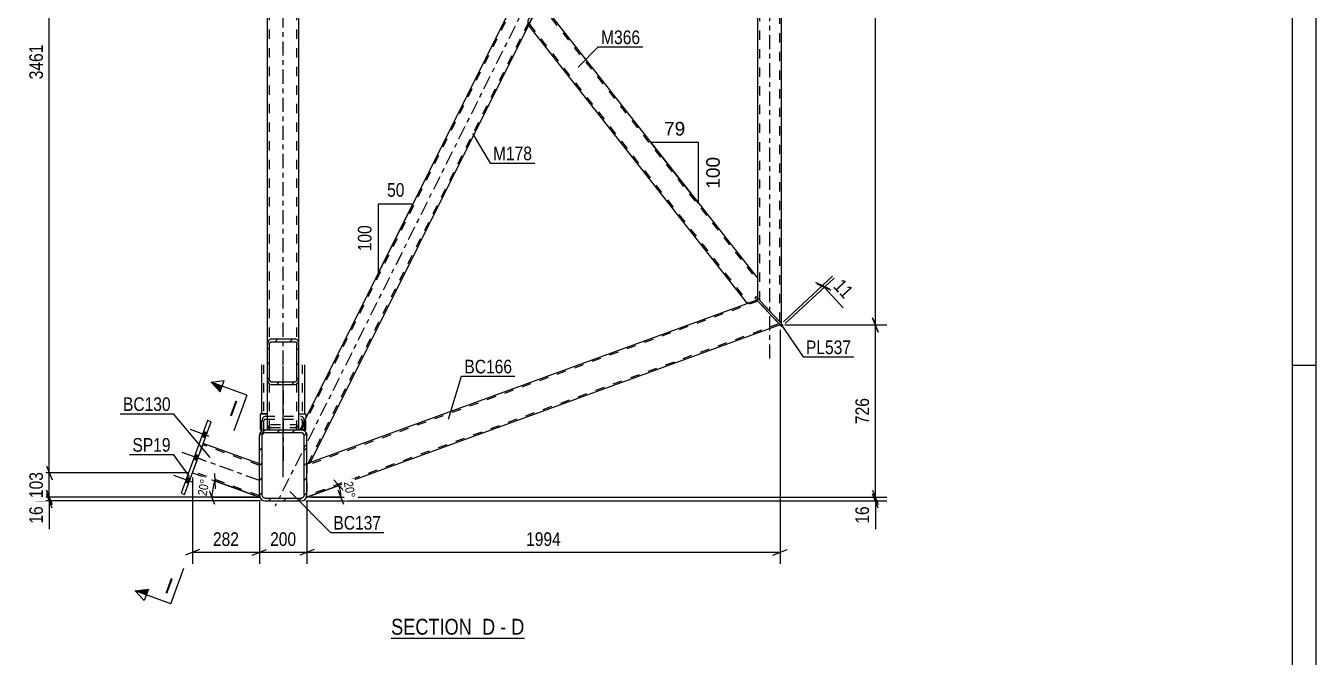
# Model space of a CAD drawing. Header units: millimetres. Extents: x -136 to 1053, y -541 to 300.
# Drawn here: x 780.7 to 1052.6, y -6.5 to 126.4 of the extents above; entities that cross this region are included whole.
import ezdxf

# ---------------------------------------------------------------- set-up
doc = ezdxf.new("R2010")
doc.units = ezdxf.units.MM
doc.linetypes.add('DXK_LINE_DOT2', pattern=[3.9198, 1.9599, -1.9599])
doc.linetypes.add('DXK_LINE_DOT3', pattern=[5.9187, 2.979, -0.9799, 0.9799, -0.9799])
doc.styles.add('Arial', font='arial.ttf', dxfattribs={"height": 0.2})
doc.styles.add('Arial Narrow', font='ARIALN.TTF', dxfattribs={"height": 0.2})

# ---------------------------------------------------------------- blocks, each defined once
blk = doc.blocks.new('Unknown-335479020-1133')
at = {"color": 5, "linetype": 'Continuous'}
for p, q in [((1052.57, -541.1), (1052.57, 299.9)), ((1047.57, -536.1), (1047.57, 294.9)), ((1052.57, 54.9), (1047.57, 54.9))]:
    blk.add_line(p, q, dxfattribs=at)
blk = doc.blocks.new('Unknown-335479020-15 - 1900')
at = {"color": 6, "linetype": 'Continuous'}
blk.add_line((857.68, -2.51), (885.75, -2.51), dxfattribs=at)
at = {"color": 0, "linetype": 'Continuous'}
blk.add_wipeout([(875.79, -1.76), (875.79, 1.74), (857.68, 1.74), (857.68, -1.76)], dxfattribs=at)
at = {"color": 7, "linetype": 'Continuous', "style": 'Arial Narrow'}
blk.add_text('SECTION ', height=3.34, dxfattribs=at).set_placement((857.68, -1.76))
at = {"color": 0, "linetype": 'Continuous'}
blk.add_wipeout([(879.61, -1.76), (879.61, 1.74), (876.84, 1.74), (876.84, -1.76)], dxfattribs=at)
blk.add_wipeout([(881.94, -1.76), (881.94, 1.74), (880.66, 1.74), (880.66, -1.76)], dxfattribs=at)
at = {"color": 7, "linetype": 'Continuous', "style": 'Arial Narrow'}
blk.add_text('D', height=3.34, dxfattribs=at).set_placement((876.84, -1.76))
at = {"color": 0, "linetype": 'Continuous'}
blk.add_wipeout([(885.75, -1.76), (885.75, 1.74), (882.99, 1.74), (882.99, -1.76)], dxfattribs=at)
at = {"color": 7, "linetype": 'Continuous', "style": 'Arial Narrow'}
for s, p in [('D', (882.99, -1.76)), ('-', (880.66, -1.76))]:
    blk.add_text(s, height=3.34, dxfattribs=at).set_placement(p)
blk = doc.blocks.new('Part-335479020-1922 - 1900')
at = {"linetype": 'Continuous'}
h = blk.add_hatch(dxfattribs=at)
h.set_pattern_fill('', scale=0.7, style=0, pattern_type=0)
h.set_pattern_definition([(45, (831.6393, 52.0528), (-1.57154, 1.57154), [])])
h.paths.add_polyline_path([(831.64, 59.34), (831.64, 52.05), (831.7, 51.61), (831.87, 51.23), (832.13, 50.97), (832.44, 50.89), (837.44, 50.89), (837.75, 50.97), (838, 51.23), (838.18, 51.61), (838.24, 52.05), (838.24, 59.34), (838.18, 59.79), (838, 60.17), (837.75, 60.42), (837.44, 60.51), (832.44, 60.51), (832.13, 60.42), (831.87, 60.17), (831.7, 59.79)])
h.paths.add_polyline_path([(832.16, 59.76), (832.29, 59.88), (832.44, 59.93), (837.44, 59.93), (837.59, 59.88), (837.72, 59.76), (837.81, 59.57), (837.84, 59.34), (837.84, 52.05), (837.81, 51.83), (837.72, 51.64), (837.59, 51.51), (837.44, 51.47), (832.44, 51.47), (832.29, 51.51), (832.16, 51.64), (832.07, 51.83), (832.04, 52.05), (832.04, 59.34), (832.07, 59.57)])
at = {"color": 2, "linetype": 'Continuous'}
for p, q in [((832.44, 60.51), (832.13, 60.42)), ((832.29, 59.88), (832.44, 59.93)), ((832.44, 60.51), (837.44, 60.51)), ((832.44, 59.93), (837.44, 59.93)), ((837.75, 60.42), (837.44, 60.51)), ((837.44, 59.93), (837.59, 59.88)), ((831.7, 59.79), (831.64, 59.34)), ((831.64, 52.05), (831.64, 59.34)), ((832.04, 59.34), (832.07, 59.57)), ((832.04, 52.05), (832.04, 59.34)), ((837.81, 59.57), (837.84, 59.34)), ((837.84, 52.05), (837.84, 59.34)), ((838.24, 59.34), (838.18, 59.79)), ((838.24, 52.05), (838.24, 59.34)), ((831.64, 41.39), (831.64, 52.05)), ((831.64, 52.05), (831.7, 51.61)), ((832.07, 51.83), (832.04, 52.05)), ((837.84, 52.05), (837.81, 51.83)), ((838.18, 51.61), (838.24, 52.05)), ((838.24, 41.39), (838.24, 52.05)), ((832.13, 50.97), (832.44, 50.89)), ((832.44, 51.47), (832.29, 51.51)), ((832.44, 51.47), (837.44, 51.47)), ((832.44, 50.89), (837.44, 50.89)), ((837.59, 51.51), (837.44, 51.47)), ((837.44, 50.89), (837.75, 50.97))]:
    blk.add_line(p, q, dxfattribs=at)
at = {"color": 7, "linetype": 'DXK_LINE_DOT2'}
for p, q in [((831.64, 52.05), (831.64, 59.34)), ((832.04, 41.39), (832.04, 59.34)), ((837.84, 41.39), (837.84, 59.34)), ((838.24, 52.05), (838.24, 59.34)), ((831.64, 41.39), (838.24, 41.39)), ((831.65, 41.39), (831.7, 41.75)), ((832.04, 41.39), (832.05, 41.39)), ((832.07, 41.53), (832.05, 41.39)), ((832.13, 42.39), (832.44, 42.47)), ((832.44, 41.89), (832.29, 41.85)), ((832.44, 42.47), (837.44, 42.47)), ((832.44, 41.89), (837.44, 41.89)), ((837.44, 42.47), (837.75, 42.39)), ((837.59, 41.85), (837.44, 41.89)), ((837.83, 41.39), (837.81, 41.53)), ((838.18, 41.75), (838.23, 41.39))]:
    blk.add_line(p, q, dxfattribs=at)
at = {"color": 7, "linetype": 'DXK_LINE_DOT3'}
blk.add_line((834.94, 34.11), (834.94, 55.7), dxfattribs=at)
at = {"color": 2, "linetype": 'Continuous'}
for centre, radius, start, end in [((832.73, 59.55), 1.06, 124.4368, 166.6877), ((832.59, 59.45), 0.531, 124.4368, 166.6877), ((837.29, 59.45), 0.531, 13.3123, 55.5632), ((837.14, 59.55), 1.06, 13.3123, 55.5632), ((832.59, 51.95), 0.531, 193.3123, 235.5632), ((837.29, 51.95), 0.531, 304.4368, 346.6877), ((832.73, 51.85), 1.06, 193.3123, 235.5632), ((837.14, 51.85), 1.06, 304.4368, 346.6877)]:
    blk.add_arc(centre, radius, start, end, dxfattribs=at)
at = {"color": 7, "linetype": 'DXK_LINE_DOT2'}
for centre, radius, start, end in [((832.73, 41.51), 1.06, 124.4368, 166.6877), ((832.59, 41.41), 0.531, 124.4368, 166.6877), ((837.29, 41.41), 0.531, 13.3123, 55.5632), ((837.14, 41.51), 1.06, 13.3123, 55.5632)]:
    blk.add_arc(centre, radius, start, end, dxfattribs=at)
blk = doc.blocks.new('Part-335479020-2066 - 1900')
at = {"color": 2, "linetype": 'Continuous'}
for p, q in [((819, 43.32), (813.44, 28.05)), ((814.19, 27.78), (819.75, 43.05)), ((819.75, 43.05), (819, 43.32)), ((813.44, 28.05), (814.19, 27.78))]:
    blk.add_line(p, q, dxfattribs=at)
blk = doc.blocks.new('Bolt-335479020-1915 - 1900')
at = {"linetype": 'Continuous'}
for points in [[(818.54, 39.71), (818.91, 40.74), (818.16, 41.02), (817.79, 39.98)], [(818.54, 39.71), (818.91, 40.74), (818.16, 41.02), (817.79, 39.98)], [(818.54, 39.71), (818.91, 40.74), (818.16, 41.02), (817.79, 39.98)], [(816.78, 34.89), (817.16, 35.93), (816.41, 36.2), (816.03, 35.17)], [(816.78, 34.89), (817.16, 35.93), (816.41, 36.2), (816.03, 35.17)], [(815.03, 30.08), (815.41, 31.11), (814.66, 31.38), (814.28, 30.35)], [(815.03, 30.08), (815.41, 31.11), (814.66, 31.38), (814.28, 30.35)], [(815.03, 30.08), (815.41, 31.11), (814.66, 31.38), (814.28, 30.35)]]:
    blk.add_hatch(color=1, dxfattribs=at).paths.add_polyline_path(points)
at = {"color": 1, "linetype": 'Continuous'}
for p, q in [((819.34, 40), (815.44, 41.42)), ((819.34, 40), (815.44, 41.42)), ((819.34, 40), (815.44, 41.42)), ((818.91, 40.74), (818.16, 41.02)), ((818.91, 40.74), (818.16, 41.02)), ((818.91, 40.74), (818.16, 41.02)), ((818.54, 39.71), (817.79, 39.98)), ((818.54, 39.71), (817.79, 39.98)), ((818.54, 39.71), (817.79, 39.98)), ((817.58, 35.19), (813.68, 36.61)), ((817.58, 35.19), (813.68, 36.61)), ((817.16, 35.93), (816.41, 36.2)), ((817.16, 35.93), (816.41, 36.2)), ((816.78, 34.89), (816.03, 35.17)), ((816.78, 34.89), (816.03, 35.17)), ((815.83, 30.37), (811.93, 31.79)), ((815.83, 30.37), (811.93, 31.79)), ((815.83, 30.37), (811.93, 31.79)), ((815.03, 30.08), (814.28, 30.35)), ((815.03, 30.08), (814.28, 30.35)), ((815.03, 30.08), (814.28, 30.35)), ((815.41, 31.11), (814.66, 31.38)), ((815.41, 31.11), (814.66, 31.38)), ((815.41, 31.11), (814.66, 31.38))]:
    blk.add_line(p, q, dxfattribs=at)
blk = doc.blocks.new('Part-335479020-2136 - 1900')
at = {"color": 7, "linetype": 'DXK_LINE_DOT3'}
blk.add_line((937.44, 56.39), (937.44, 243.6), dxfattribs=at)
at = {"color": 7, "linetype": 'DXK_LINE_DOT2'}
for p, q in [((939.94, 237.17), (939.14, 236.03)), ((939.54, 64.13), (939.54, 236.6)), ((939.94, 237.17), (939.7, 236.84)), ((935.74, 231.17), (934.94, 230.03)), ((934.94, 223.01), (934.94, 230.03)), ((935.34, 68.64), (935.34, 230.6)), ((934.94, 69.07), (934.94, 73.21)), ((939.94, 63.7), (934.94, 69.07))]:
    blk.add_line(p, q, dxfattribs=at)
at = {"color": 2, "linetype": 'Continuous'}
for p, q in [((939.94, 63.7), (939.94, 237.17)), ((939.14, 236.03), (935.74, 231.17)), ((934.94, 73.21), (934.94, 223.01))]:
    blk.add_line(p, q, dxfattribs=at)
blk = doc.blocks.new('Part-335479020-1949 - 1900')
at = {"color": 7, "linetype": 'DXK_LINE_DOT3'}
blk.add_line((834.94, 31.39), (834.94, 195.89), dxfattribs=at)
at = {"color": 7, "linetype": 'DXK_LINE_DOT2'}
for p, q in [((838.24, 185.89), (831.64, 185.89)), ((831.64, 185.89), (831.7, 185.89)), ((831.64, 168.21), (831.64, 185.89)), ((832.04, 41.39), (832.04, 185.89)), ((837.84, 41.39), (837.84, 185.89)), ((838.24, 168.21), (838.24, 185.89)), ((831.64, 41.39), (831.64, 59.34)), ((838.24, 41.39), (838.24, 59.34)), ((831.64, 41.39), (838.24, 41.39))]:
    blk.add_line(p, q, dxfattribs=at)
at = {"color": 2, "linetype": 'Continuous'}
for p, q in [((831.64, 59.34), (831.64, 168.21)), ((838.24, 59.34), (838.24, 168.21))]:
    blk.add_line(p, q, dxfattribs=at)
blk = doc.blocks.new('Part-335479020-1991 - 1900')
at = {"color": 7, "linetype": 'DXK_LINE_DOT2'}
for p, q in [((818.1, 38.51), (815.84, 32.31)), ((829.94, 33.88), (818, 38.23)), ((829.94, 34.15), (829.94, 34.2)), ((829.94, 27.57), (829.94, 34.2)), ((829.94, 27.5), (815.95, 32.59))]:
    blk.add_line(p, q, dxfattribs=at)
at = {"color": 2, "linetype": 'Continuous'}
for p, q in [((829.94, 34.2), (818.1, 38.51)), ((815.84, 32.31), (829.94, 27.18)), ((829.94, 27.57), (829.94, 27.59)), ((829.94, 27.18), (829.94, 27.57))]:
    blk.add_line(p, q, dxfattribs=at)
at = {"color": 7, "linetype": 'DXK_LINE_DOT3'}
blk.add_line((829.94, 30.69), (816.97, 35.41), dxfattribs=at)
blk = doc.blocks.new('Part-335479020-2171 - 1900')
at = {"linetype": 'Continuous'}
h = blk.add_hatch(dxfattribs=at)
h.set_pattern_fill('', scale=0.7, style=0, pattern_type=0)
h.set_pattern_definition([(45, (829.9393, 27.594), (-1.57154, 1.57154), [])])
h.paths.add_polyline_path([(829.94, 40.19), (829.94, 27.59), (830.03, 27.13), (830.29, 26.75), (830.68, 26.49), (831.14, 26.39), (838.74, 26.39), (839.2, 26.49), (839.59, 26.75), (839.85, 27.13), (839.94, 27.59), (839.94, 40.19), (839.85, 40.65), (839.59, 41.04), (839.2, 41.3), (838.74, 41.39), (831.14, 41.39), (830.68, 41.3), (830.29, 41.04), (830.03, 40.65)])
h.paths.add_polyline_path([(830.72, 40.62), (830.91, 40.75), (831.14, 40.79), (838.74, 40.79), (838.97, 40.75), (839.16, 40.62), (839.29, 40.42), (839.34, 40.19), (839.34, 27.59), (839.29, 27.36), (839.16, 27.17), (838.97, 27.04), (838.74, 26.99), (831.14, 26.99), (830.91, 27.04), (830.72, 27.17), (830.58, 27.36), (830.54, 27.59), (830.54, 40.19), (830.58, 40.42)])
at = {"color": 2, "linetype": 'Continuous'}
for p, q in [((831.14, 41.39), (830.68, 41.3)), ((830.91, 40.75), (831.14, 40.79)), ((831.14, 41.39), (838.74, 41.39)), ((831.14, 40.79), (838.74, 40.79)), ((839.2, 41.3), (838.74, 41.39)), ((838.74, 40.79), (838.97, 40.75)), ((830.03, 40.65), (829.94, 40.19)), ((829.94, 27.59), (829.94, 40.19)), ((830.54, 40.19), (830.58, 40.42)), ((830.54, 27.59), (830.54, 40.19)), ((839.29, 40.42), (839.34, 40.19)), ((839.34, 27.59), (839.34, 40.19)), ((839.94, 40.19), (839.85, 40.65)), ((839.94, 27.59), (839.94, 40.19)), ((829.94, 27.59), (830.03, 27.13)), ((830.58, 27.36), (830.54, 27.59)), ((839.34, 27.59), (839.29, 27.36)), ((839.85, 27.13), (839.94, 27.59)), ((830.68, 26.49), (831.14, 26.39)), ((831.14, 26.99), (830.91, 27.04)), ((831.14, 26.99), (838.74, 26.99)), ((831.14, 26.39), (838.74, 26.39)), ((838.97, 27.04), (838.74, 26.99)), ((838.74, 26.39), (839.2, 26.49))]:
    blk.add_line(p, q, dxfattribs=at)
at = {"color": 7, "linetype": 'DXK_LINE_DOT3'}
blk.add_line((834.94, 33.89), (834.94, 33.89), dxfattribs=at)
at = {"color": 2, "linetype": 'Continuous'}
for centre, radius, start, end in [((831.14, 40.19), 1.2, 112.5, 157.5), ((838.74, 40.19), 1.2, 22.5, 67.5), ((831.14, 40.19), 0.6, 112.5, 157.5), ((838.74, 40.19), 0.6, 22.5, 67.5), ((831.14, 27.59), 0.6, 202.5, 247.5), ((838.74, 27.59), 0.6, 292.5, 337.5), ((831.14, 27.59), 1.2, 202.5, 247.5), ((838.74, 27.59), 1.2, 292.5, 337.5)]:
    blk.add_arc(centre, radius, start, end, dxfattribs=at)
blk = doc.blocks.new('Part-335479020-2151 - 1900')
at = {"color": 2, "linetype": 'Continuous'}
for p, q in [((934.74, 68.71), (839.94, 34.2)), ((939.62, 63.46), (839.94, 27.18)), ((839.94, 27.23), (839.94, 27.59)), ((839.94, 27.18), (839.94, 27.23))]:
    blk.add_line(p, q, dxfattribs=at)
at = {"color": 7, "linetype": 'DXK_LINE_DOT2'}
for p, q in [((934.96, 68.47), (839.94, 33.88)), ((939.62, 63.46), (934.74, 68.71)), ((939.39, 63.7), (839.94, 27.5)), ((839.94, 34.15), (839.94, 34.2)), ((839.94, 34.2), (839.94, 27.59))]:
    blk.add_line(p, q, dxfattribs=at)
blk = doc.blocks.new('Part-335479020-2006 - 1900')
at = {"color": 7, "linetype": 'DXK_LINE_DOT3'}
blk.add_line((939.41, 237.55), (833.23, 25.27), dxfattribs=at)
at = {"color": 7, "linetype": 'DXK_LINE_DOT2'}
for p, q in [((838.83, 41.38), (932.8, 229.25)), ((840.21, 34.3), (934.94, 223.68)), ((883.24, 130.84), (885.72, 135.79)), ((886.66, 126.5), (889.13, 131.44)), ((838.74, 41.39), (838.5, 41.39)), ((838.7, 41.39), (838.74, 41.39)), ((839.13, 41.32), (838.74, 41.39)), ((839.2, 41.3), (839.13, 41.32)), ((839.13, 41.32), (839.2, 41.3)), ((839.2, 41.3), (839.13, 41.32)), ((839.13, 41.32), (839.2, 41.3)), ((839.94, 40.19), (839.85, 40.65)), ((839.85, 40.65), (839.94, 40.19)), ((839.94, 40.19), (839.85, 40.65)), ((839.85, 40.65), (839.94, 40.19)), ((839.94, 34.2), (839.94, 40.19)), ((839.94, 34.2), (840.62, 34.45)), ((839.95, 34.21), (839.94, 34.2))]:
    blk.add_line(p, q, dxfattribs=at)
at = {"color": 2, "linetype": 'Continuous'}
for p, q in [((932.39, 229.1), (885.72, 135.79)), ((934.94, 230.03), (932.39, 229.1)), ((934.94, 223.01), (934.94, 230.03)), ((934.94, 223.01), (889.13, 131.44)), ((838.5, 41.39), (883.24, 130.84)), ((840.62, 34.45), (886.66, 126.5))]:
    blk.add_line(p, q, dxfattribs=at)
at = {"color": 7, "linetype": 'DXK_LINE_DOT2'}
blk.add_arc((838.74, 40.19), 1.2, 22.5, 67.5, dxfattribs=at)
blk.add_arc((838.74, 40.19), 1.2, 22.5, 67.5, dxfattribs=at)
blk.add_arc((838.74, 40.19), 1.2, 22.5, 67.5, dxfattribs=at)
blk.add_arc((838.74, 40.19), 1.2, 22.5, 67.5, dxfattribs=at)
blk = doc.blocks.new('Part-335479020-2021 - 1900')
at = {"color": 2, "linetype": 'Continuous'}
for p, q in [((886.55, 127.61), (888.43, 131.37)), ((888.43, 131.37), (889.13, 131.44)), ((889.13, 131.44), (934.94, 73.21)), ((886.66, 126.5), (886.55, 127.61)), ((886.66, 126.5), (932.7, 67.97)), ((934.94, 69.07), (934.94, 73.21))]:
    blk.add_line(p, q, dxfattribs=at)
at = {"color": 7, "linetype": 'DXK_LINE_DOT2'}
for p, q in [((886.89, 127.17), (888.77, 130.93)), ((888.77, 130.93), (888.84, 131.03)), ((888.84, 131.03), (888.9, 131.07)), ((888.9, 131.07), (888.91, 131.09)), ((888.9, 131.07), (888.91, 131.09)), ((888.91, 131.09), (888.96, 131.14)), ((888.96, 131.14), (888.99, 131.15)), ((888.96, 131.14), (888.99, 131.15)), ((888.99, 131.15), (889.13, 131.44)), ((888.99, 131.15), (934.94, 72.73)), ((886.81, 126.79), (886.66, 126.5)), ((886.81, 126.84), (886.82, 126.92)), ((886.81, 126.84), (886.81, 126.79)), ((886.81, 126.79), (886.81, 126.84)), ((886.81, 126.79), (933, 68.07)), ((886.82, 126.92), (886.83, 126.95)), ((886.82, 126.92), (886.83, 126.95)), ((886.83, 126.95), (886.85, 127.05)), ((886.85, 127.05), (886.89, 127.17)), ((932.7, 67.97), (934.94, 68.78)), ((934.94, 68.78), (934.94, 69.07))]:
    blk.add_line(p, q, dxfattribs=at)
blk = doc.blocks.new('Part-335479020-2023 - 1900')
at = {"color": 2, "linetype": 'Continuous'}
for p, q in [((830.44, 44.72), (830.44, 55.07)), ((839.44, 55.07), (839.44, 44.72))]:
    blk.add_line(p, q, dxfattribs=at)
at = {"color": 7, "linetype": 'DXK_LINE_DOT2'}
for p, q in [((830.84, 41.39), (830.84, 55.07)), ((839.04, 41.39), (839.04, 55.07)), ((830.44, 41.39), (830.44, 44.72)), ((830.5, 43.5), (830.44, 43.06)), ((831.24, 44.22), (830.93, 44.14)), ((831.09, 43.6), (831.24, 43.64)), ((831.24, 44.22), (838.64, 44.22)), ((831.24, 43.64), (838.64, 43.64)), ((838.95, 44.14), (838.64, 44.22)), ((838.64, 43.64), (838.79, 43.6)), ((839.42, 43.22), (839.38, 43.5)), ((839.44, 41.39), (839.44, 44.72)), ((830.44, 41.39), (839.44, 41.39)), ((830.84, 43.06), (830.87, 43.28)), ((839.01, 43.28), (839.04, 43.06)), ((839.44, 43.06), (839.42, 43.22))]:
    blk.add_line(p, q, dxfattribs=at)
at = {"color": 7, "linetype": 'DXK_LINE_DOT3'}
blk.add_line((834.94, 49.67), (834.94, 34.11), dxfattribs=at)
at = {"color": 7, "linetype": 'DXK_LINE_DOT2'}
for centre, radius, start, end in [((831.53, 43.26), 1.06, 124.4368, 166.6877), ((831.39, 43.16), 0.531, 124.4368, 166.6877), ((838.49, 43.16), 0.531, 13.3123, 55.5632), ((838.34, 43.26), 1.06, 13.3123, 55.5632)]:
    blk.add_arc(centre, radius, start, end, dxfattribs=at)
blk = doc.blocks.new('Part-335479020-2120 - 1900')
at = {"color": 2, "linetype": 'Continuous'}
for p, q in [((830.14, 41.39), (830.14, 44.72)), ((830.14, 44.72), (831.64, 44.72)), ((830.14, 41.39), (830.14, 41.39)), ((830.14, 41.39), (831.14, 41.39))]:
    blk.add_line(p, q, dxfattribs=at)
at = {"color": 7, "linetype": 'DXK_LINE_DOT2'}
for p, q in [((831.64, 44.72), (830.14, 44.72)), ((831.64, 41.39), (831.64, 44.72)), ((830.14, 41.39), (831.64, 41.39)), ((831.14, 41.39), (831.64, 41.39)), ((831.64, 41.39), (831.64, 41.39))]:
    blk.add_line(p, q, dxfattribs=at)
blk = doc.blocks.new('Part-335479020-2100 - 1900')
at = {"color": 2, "linetype": 'Continuous'}
for p, q in [((934.6, 69.44), (934.31, 69.17)), ((939.99, 63.06), (934.31, 69.17)), ((940.28, 63.33), (934.6, 69.44)), ((939.99, 63.06), (940.28, 63.33))]:
    blk.add_line(p, q, dxfattribs=at)
blk = doc.blocks.new('Part-335479020-2117 - 1900')
at = {"color": 2, "linetype": 'Continuous'}
for p, q in [((838.24, 44.72), (839.74, 44.72)), ((839.74, 44.72), (839.74, 43.87))]:
    blk.add_line(p, q, dxfattribs=at)
at = {"color": 7, "linetype": 'DXK_LINE_DOT2'}
for p, q in [((838.24, 41.39), (838.24, 44.72)), ((838.24, 44.72), (839.74, 44.72)), ((839.74, 44.72), (839.74, 44.72)), ((839.74, 41.39), (839.74, 43.87)), ((839.74, 41.39), (838.24, 41.39)), ((838.24, 41.39), (838.24, 41.39)), ((838.24, 41.39), (839.74, 41.39)), ((839.74, 41.39), (839.74, 41.39))]:
    blk.add_line(p, q, dxfattribs=at)
blk = doc.blocks.new('AngleDimension-335479020-14696 - 1900')
at = {"color": 7, "linetype": 'Continuous'}
for p, q in [((912.33, 101.95), (912.41, 101.85)), ((922.43, 101.85), (912.41, 101.85)), ((922.43, 89.12), (912.41, 101.85)), ((922.43, 89.12), (922.43, 101.85))]:
    blk.add_line(p, q, dxfattribs=at)
at = {"color": 0}
for points in [[(920.24, 102.75), (920.24, 106.95), (914.59, 106.95), (914.59, 102.75)], [(927.53, 99.42), (923.33, 99.42), (923.33, 91.55), (927.53, 91.55)]]:
    blk.add_wipeout(points, dxfattribs=at)
at = {"color": 3, "style": 'Arial'}
blk.add_text('79', height=2.865, dxfattribs=at).set_placement((915.19, 103.35))
blk.add_text('100', height=2.865, rotation=90.0002, dxfattribs=at).set_placement((926.93, 92.15))
blk = doc.blocks.new('StraightDimension-335479020-2425 - 1900')
at = {"color": 7, "linetype": 'Continuous'}
for p, q in [((940.35, 64.14), (950.64, 73.72)), ((940.72, 63.74), (951.02, 73.32)), ((947.1, 72.47), (950.02, 71.09)), ((950.39, 70.69), (947.47, 72.07)), ((948.56, 71.78), (948.93, 71.38))]:
    blk.add_line(p, q, dxfattribs=at)
at = {"color": 0}
blk.add_wipeout([(953.14, 67.95), (956.22, 70.81), (952.91, 74.36), (949.84, 71.5)], dxfattribs=at)
at = {"color": 7, "linetype": 'Continuous'}
blk.add_line((948.93, 71.38), (952.95, 67.05), dxfattribs=at)
blk.add_line((948.93, 71.38), (952.95, 67.05), dxfattribs=at)
at = {"color": 3, "style": 'Arial Narrow'}
blk.add_text('11', height=2.863, rotation=-47.0742, dxfattribs=at).set_placement((950.68, 71.47))
blk = doc.blocks.new('AngleDimension-335479020-2308 - 1900')
at = {"color": 7, "linetype": 'Continuous'}
for p, q in [((820.49, 32.21), (820.59, 28.98)), ((829, 27.52), (820.54, 30.6)), ((820.54, 30.6), (829.94, 27.18)), ((820.54, 25.68), (819.34, 28.68)), ((819.94, 27.18), (829.94, 27.18))]:
    blk.add_line(p, q, dxfattribs=at)
blk.add_arc((829.94, 27.18), 10, 160, 180, dxfattribs=at)
at = {"color": 0}
blk.add_wipeout([(819.87, 31.14), (817.12, 31.63), (816.37, 27.39), (819.13, 26.9)], dxfattribs=at)
at = {"color": 3, "style": 'Arial Narrow'}
blk.add_text('20°', height=1.909, rotation=80.0021, dxfattribs=at).set_placement((818.8, 27.36))
blk = doc.blocks.new('AngleDimension-335479020-2319 - 1900')
at = {"color": 7, "linetype": 'Continuous'}
for p, q in [((855.05, 88.96), (862.29, 88.96)), ((855.05, 74.47), (862.29, 88.96)), ((855.05, 74.47), (855.05, 88.96)), ((856.44, 77.26), (862.29, 88.96))]:
    blk.add_line(p, q, dxfattribs=at)
at = {"color": 0}
for points in [[(861.1, 89.86), (861.1, 94.06), (856.24, 94.06), (856.24, 89.86)], [(854.15, 85.06), (849.95, 85.06), (849.95, 78.37), (854.15, 78.37)]]:
    blk.add_wipeout(points, dxfattribs=at)
at = {"color": 3, "style": 'Arial Narrow'}
blk.add_text('50', height=2.863, dxfattribs=at).set_placement((856.84, 90.46))
blk.add_text('100', height=2.863, rotation=90.0002, dxfattribs=at).set_placement((853.55, 78.97))
blk = doc.blocks.new('StraightDimension-335479020-2341 - 1900')
at = {"color": 7, "linetype": 'Continuous'}
for p, q in [((815.84, 31.31), (815.84, 13.18)), ((829.94, 26.18), (829.94, 13.18)), ((817.34, 16.18), (814.34, 14.98)), ((815.84, 15.58), (829.94, 15.58)), ((828.44, 14.98), (831.44, 16.18))]:
    blk.add_line(p, q, dxfattribs=at)
at = {"color": 0}
blk.add_wipeout([(826.23, 16.33), (826.23, 20.53), (819.55, 20.53), (819.55, 16.33)], dxfattribs=at)
at = {"color": 3, "style": 'Arial Narrow'}
blk.add_text('282', height=2.863, dxfattribs=at).set_placement((820.15, 16.93))
blk = doc.blocks.new('StraightDimension-335479020-2351 - 1900')
at = {"color": 7, "linetype": 'Continuous'}
for p, q in [((939.62, 62.46), (939.62, 13.18)), ((839.94, 26.18), (839.94, 13.18)), ((841.44, 16.18), (838.44, 14.98)), ((839.94, 15.58), (939.62, 15.58)), ((938.12, 14.98), (941.12, 16.18))]:
    blk.add_line(p, q, dxfattribs=at)
at = {"color": 0}
blk.add_wipeout([(894.03, 16.33), (894.03, 20.53), (885.52, 20.53), (885.52, 16.33)], dxfattribs=at)
at = {"color": 3, "style": 'Arial Narrow'}
blk.add_text('1994', height=2.863, dxfattribs=at).set_placement((886.12, 16.93))
blk = doc.blocks.new('StraightDimension-335479020-2358 - 1900')
at = {"color": 7, "linetype": 'Continuous'}
for p, q in [((829.94, 26.18), (829.94, 13.18)), ((839.94, 26.18), (839.94, 13.18)), ((828.44, 14.98), (831.44, 16.18)), ((829.94, 15.58), (839.94, 15.58)), ((841.44, 16.18), (838.44, 14.98))]:
    blk.add_line(p, q, dxfattribs=at)
at = {"color": 0}
blk.add_wipeout([(838.28, 16.33), (838.28, 20.53), (831.6, 20.53), (831.6, 16.33)], dxfattribs=at)
at = {"color": 3, "style": 'Arial Narrow'}
blk.add_text('200', height=2.863, dxfattribs=at).set_placement((832.2, 16.93))
blk = doc.blocks.new('StraightDimension-335479020-2366 - 1900')
at = {"color": 7, "linetype": 'Continuous'}
for p, q in [((959.11, 28.68), (960.31, 25.68)), ((960.31, 24.89), (959.11, 27.89)), ((839.74, 26.39), (962.11, 26.39)), ((840.94, 27.18), (962.11, 27.18)), ((959.71, 26.39), (959.71, 27.18))]:
    blk.add_line(p, q, dxfattribs=at)
at = {"color": 0}
blk.add_wipeout([(958.96, 25.87), (954.76, 25.87), (954.76, 21.01), (958.96, 21.01)], dxfattribs=at)
at = {"color": 7, "linetype": 'Continuous'}
blk.add_line((959.71, 26.39), (959.71, 20.49), dxfattribs=at)
blk.add_line((959.71, 26.39), (959.71, 20.49), dxfattribs=at)
at = {"color": 3, "style": 'Arial Narrow'}
blk.add_text('16', height=2.863, rotation=90.0002, dxfattribs=at).set_placement((958.36, 21.61))
blk = doc.blocks.new('StraightDimension-335479020-2388 - 1900')
at = {"color": 7, "linetype": 'Continuous'}
for p, q in [((940.62, 63.46), (962.11, 63.46)), ((960.31, 61.96), (959.11, 64.96)), ((959.71, 27.18), (959.71, 63.46)), ((959.11, 28.68), (960.31, 25.68)), ((840.94, 27.18), (962.11, 27.18))]:
    blk.add_line(p, q, dxfattribs=at)
at = {"color": 0}
blk.add_wipeout([(958.96, 48.66), (954.76, 48.66), (954.76, 41.98), (958.96, 41.98)], dxfattribs=at)
at = {"color": 3, "style": 'Arial Narrow'}
blk.add_text('726', height=2.863, rotation=90.0002, dxfattribs=at).set_placement((958.36, 42.58))
blk = doc.blocks.new('StraightDimension-335479020-2404 - 1900')
at = {"color": 7, "linetype": 'Continuous'}
for p, q in [((940.94, 237.17), (962.11, 237.17)), ((960.31, 235.67), (959.11, 238.67)), ((959.71, 63.46), (959.71, 237.17)), ((940.62, 63.46), (962.11, 63.46)), ((959.11, 64.96), (960.31, 61.96))]:
    blk.add_line(p, q, dxfattribs=at)
at = {"color": 0}
blk.add_wipeout([(958.96, 154.57), (954.76, 154.57), (954.76, 146.06), (958.96, 146.06)], dxfattribs=at)
at = {"color": 3, "style": 'Arial Narrow'}
blk.add_text('3474', height=2.863, rotation=90.0002, dxfattribs=at).set_placement((958.36, 146.66))
blk = doc.blocks.new('StraightDimension-335479020-2436 - 1900')
at = {"color": 7, "linetype": 'Continuous'}
for p, q in [((785.08, 28.68), (786.28, 25.68)), ((786.28, 24.89), (785.08, 27.89)), ((828.94, 27.18), (782.83, 27.18)), ((830.14, 26.39), (782.83, 26.39)), ((785.68, 26.39), (785.68, 27.18))]:
    blk.add_line(p, q, dxfattribs=at)
at = {"color": 0}
blk.add_wipeout([(784.93, 25.87), (780.73, 25.87), (780.73, 21.01), (784.93, 21.01)], dxfattribs=at)
at = {"color": 7, "linetype": 'Continuous'}
blk.add_line((785.68, 26.39), (785.68, 20.49), dxfattribs=at)
blk.add_line((785.68, 26.39), (785.68, 20.49), dxfattribs=at)
at = {"color": 3, "style": 'Arial Narrow'}
blk.add_text('16', height=2.863, rotation=90.0002, dxfattribs=at).set_placement((784.33, 21.61))
blk = doc.blocks.new('StraightDimension-335479020-2458 - 1900')
at = {"color": 7, "linetype": 'Continuous'}
for p, q in [((786.28, 203.87), (785.08, 206.87)), ((801.69, 205.37), (782.83, 205.37)), ((785.68, 32.31), (785.68, 205.37)), ((785.08, 33.81), (786.28, 30.81)), ((814.84, 32.31), (782.83, 32.31))]:
    blk.add_line(p, q, dxfattribs=at)
at = {"color": 0}
blk.add_wipeout([(784.93, 123.1), (780.73, 123.1), (780.73, 114.58), (784.93, 114.58)], dxfattribs=at)
at = {"color": 3, "style": 'Arial Narrow'}
blk.add_text('3461', height=2.863, rotation=90.0002, dxfattribs=at).set_placement((784.33, 115.18))
blk = doc.blocks.new('StraightDimension-335479020-2474 - 1900')
at = {"color": 7, "linetype": 'Continuous'}
for p, q in [((785.08, 33.81), (786.28, 30.81)), ((814.84, 32.31), (782.83, 32.31)), ((785.68, 27.18), (785.68, 32.31)), ((786.28, 25.68), (785.08, 28.68)), ((828.94, 27.18), (782.83, 27.18))]:
    blk.add_line(p, q, dxfattribs=at)
at = {"color": 0}
blk.add_wipeout([(784.93, 33.09), (780.73, 33.09), (780.73, 26.4), (784.93, 26.4)], dxfattribs=at)
at = {"color": 3, "style": 'Arial Narrow'}
blk.add_text('103', height=2.863, rotation=90.0002, dxfattribs=at).set_placement((784.33, 27))
blk = doc.blocks.new('AngleDimension-335479020-2530 - 1900')
at = {"color": 7, "linetype": 'Continuous'}
for p, q in [((845.62, 30.84), (847.78, 28.44)), ((846.7, 29.64), (839.94, 27.18)), ((840.88, 27.52), (846.7, 29.64)), ((847.73, 25.68), (846.53, 28.68)), ((847.13, 27.18), (839.94, 27.18))]:
    blk.add_line(p, q, dxfattribs=at)
blk.add_arc((839.94, 27.18), 7.19, 360, 20, dxfattribs=at)
at = {"color": 0}
blk.add_wipeout([(847.99, 26.41), (850.75, 26.9), (850, 31.14), (847.24, 30.65)], dxfattribs=at)
at = {"color": 3, "style": 'Arial Narrow'}
blk.add_text('20°', height=1.909, rotation=-80.0021, dxfattribs=at).set_placement((847.7, 30.33))
blk = doc.blocks.new('Mark-335479020-2167 - 1900')
at = {"color": 0}
blk.add_wipeout([(855.57, 20.36), (855.57, 23.36), (845.52, 23.36), (845.52, 20.36)], dxfattribs=at)
blk.add_wipeout([(855.57, 20.36), (855.57, 23.36), (845.52, 23.36), (845.52, 20.36)], dxfattribs=at)
at = {"color": 30, "linetype": 'Continuous'}
for p, q in [((836.38, 28.41), (844.92, 19.76)), ((844.92, 19.76), (856.17, 19.76))]:
    blk.add_line(p, q, dxfattribs=at)
at = {"color": 3, "style": 'Arial Narrow'}
blk.add_text('BC137', height=2.863, dxfattribs=at).set_placement((845.52, 20.36))
blk = doc.blocks.new('Mark-335479020-1987 - 1900')
at = {"color": 0}
blk.add_wipeout([(811.25, 45.35), (811.25, 48.35), (801.2, 48.35), (801.2, 45.35)], dxfattribs=at)
blk.add_wipeout([(811.25, 45.35), (811.25, 48.35), (801.2, 48.35), (801.2, 45.35)], dxfattribs=at)
at = {"color": 30, "linetype": 'Continuous'}
for p in [(800.6, 44.75), (819.54, 35.54)]:
    blk.add_line(p, (811.85, 44.75), dxfattribs=at)
at = {"color": 3, "style": 'Arial Narrow'}
blk.add_text('BC130', height=2.863, dxfattribs=at).set_placement((801.2, 45.35))
blk = doc.blocks.new('Mark-335479020-2002 - 1900')
at = {"color": 0}
blk.add_wipeout([(887.37, 98.14), (887.37, 101.14), (879.15, 101.14), (879.15, 98.14)], dxfattribs=at)
blk.add_wipeout([(887.37, 98.14), (887.37, 101.14), (879.15, 101.14), (879.15, 98.14)], dxfattribs=at)
at = {"color": 30, "linetype": 'Continuous'}
for p, q in [((874.82, 103.75), (878.55, 97.54)), ((878.55, 97.54), (887.97, 97.54))]:
    blk.add_line(p, q, dxfattribs=at)
at = {"color": 3, "style": 'Arial Narrow'}
blk.add_text('M178', height=2.863, dxfattribs=at).set_placement((879.15, 98.14))
blk = doc.blocks.new('Mark-335479020-2017 - 1900')
at = {"color": 0}
blk.add_wipeout([(910.14, 122.6), (910.14, 125.6), (901.92, 125.6), (901.92, 122.6)], dxfattribs=at)
blk.add_wipeout([(910.14, 122.6), (910.14, 125.6), (901.92, 125.6), (901.92, 122.6)], dxfattribs=at)
at = {"color": 30, "linetype": 'Continuous'}
for p, q in [((897.07, 117.75), (901.32, 122)), ((901.32, 122), (910.74, 122))]:
    blk.add_line(p, q, dxfattribs=at)
at = {"color": 3, "style": 'Arial Narrow'}
blk.add_text('M366', height=2.863, dxfattribs=at).set_placement((901.92, 122.6))
blk = doc.blocks.new('SectionMark-335479020-17329 - 1900')
at = {"linetype": 'Continuous'}
for points in [[(822.11, 50.56), (821.68, 49.39), (819.76, 51.42)], [(806.55, 7.8), (806.12, 6.63), (803.77, 7.48)]]:
    blk.add_hatch(color=6, dxfattribs=at).paths.add_polyline_path(points)
at = {"color": 6, "linetype": 'Continuous'}
for p, q in [((819.76, 51.42), (822.54, 51.74)), ((821.68, 49.39), (822.54, 51.74)), ((819.76, 51.42), (821.68, 49.39)), ((803.77, 7.48), (806.55, 7.8)), ((805.69, 5.45), (803.77, 7.48)), ((806.55, 7.8), (805.69, 5.45))]:
    blk.add_line(p, q, dxfattribs=at)
at = {"color": 0, "linetype": 'Continuous'}
for points in [[(824.54, 44.09), (825.74, 47.38), (824.52, 47.82), (823.33, 44.53)], [(810.95, 6.73), (812.14, 10.02), (810.93, 10.46), (809.73, 7.17)]]:
    blk.add_wipeout(points, dxfattribs=at)
at = {"color": 6, "linetype": 'Continuous'}
for p, q in [((827.28, 48.68), (819.76, 51.42)), ((827.28, 48.68), (824.54, 41.16)), ((811.29, 4.74), (814.02, 12.26)), ((811.29, 4.74), (803.77, 7.48))]:
    blk.add_line(p, q, dxfattribs=at)
at = {"color": 3, "linetype": 'Continuous', "style": 'Arial'}
for p in [(823.33, 44.53), (809.73, 7.17)]:
    blk.add_text('I', height=3.34, rotation=-20.002, dxfattribs=at).set_placement(p)
blk = doc.blocks.new('Mark-335479020-2062 - 1900')
at = {"color": 0}
blk.add_wipeout([(811.23, 36.77), (811.23, 39.77), (803.19, 39.77), (803.19, 36.77)], dxfattribs=at)
blk.add_wipeout([(811.23, 36.77), (811.23, 39.77), (803.19, 39.77), (803.19, 36.77)], dxfattribs=at)
at = {"color": 30, "linetype": 'Continuous'}
for p in [(802.59, 36.17), (815.2, 31.57)]:
    blk.add_line(p, (811.83, 36.17), dxfattribs=at)
at = {"color": 3, "style": 'Arial Narrow'}
blk.add_text('SP19', height=2.863, dxfattribs=at).set_placement((803.19, 36.77))
blk = doc.blocks.new('Mark-335479020-2096 - 1900')
at = {"color": 0}
blk.add_wipeout([(954.58, 57.32), (954.58, 60.32), (945.08, 60.32), (945.08, 57.32)], dxfattribs=at)
blk.add_wipeout([(954.58, 57.32), (954.58, 60.32), (945.08, 60.32), (945.08, 57.32)], dxfattribs=at)
at = {"color": 30, "linetype": 'Continuous'}
for p, q in [((939.77, 63.6), (944.48, 56.72)), ((944.48, 56.72), (955.18, 56.72))]:
    blk.add_line(p, q, dxfattribs=at)
at = {"color": 3, "style": 'Arial Narrow'}
blk.add_text('PL537', height=2.863, dxfattribs=at).set_placement((945.08, 57.32))
blk = doc.blocks.new('Mark-335479020-2147 - 1900')
at = {"color": 0}
blk.add_wipeout([(883.17, 53.26), (883.17, 56.26), (873.12, 56.26), (873.12, 53.26)], dxfattribs=at)
blk.add_wipeout([(883.17, 53.26), (883.17, 56.26), (873.12, 56.26), (873.12, 53.26)], dxfattribs=at)
at = {"color": 30, "linetype": 'Continuous'}
for p, q in [((869.75, 43.62), (872.52, 52.66)), ((872.52, 52.66), (883.77, 52.66))]:
    blk.add_line(p, q, dxfattribs=at)
at = {"color": 3, "style": 'Arial Narrow'}
blk.add_text('BC166', height=2.863, dxfattribs=at).set_placement((873.12, 53.26))

msp = doc.modelspace()

# ---------------------------------------------------------------- block references
for name in ['Unknown-335479020-1133', 'Part-335479020-2136 - 1900', 'Part-335479020-2006 - 1900', 'Part-335479020-1949 - 1900', 'Part-335479020-2021 - 1900', 'Part-335479020-2151 - 1900', 'Part-335479020-2100 - 1900', 'Part-335479020-1922 - 1900', 'Part-335479020-2023 - 1900', 'Part-335479020-2120 - 1900', 'Part-335479020-2117 - 1900', 'Bolt-335479020-1915 - 1900', 'Part-335479020-2066 - 1900', 'Part-335479020-2171 - 1900', 'Part-335479020-1991 - 1900']:
    msp.add_blockref(name, (0, 0))

# ---------------------------------------------------------------- next in the draw order: block references
for name in ['Mark-335479020-2017 - 1900', 'AngleDimension-335479020-14696 - 1900', 'Mark-335479020-2002 - 1900', 'AngleDimension-335479020-2319 - 1900', 'StraightDimension-335479020-2425 - 1900', 'AngleDimension-335479020-2308 - 1900', 'Unknown-335479020-15 - 1900']:
    msp.add_blockref(name, (0, 0))

# ---------------------------------------------------------------- next in the draw order: block references
for name in ['StraightDimension-335479020-2351 - 1900', 'StraightDimension-335479020-2341 - 1900']:
    msp.add_blockref(name, (0, 0))

# ---------------------------------------------------------------- next in the draw order: block references
for name in ['StraightDimension-335479020-2458 - 1900', 'StraightDimension-335479020-2358 - 1900']:
    msp.add_blockref(name, (0, 0))

# ---------------------------------------------------------------- next in the draw order: block references
for name in ['Mark-335479020-1987 - 1900', 'StraightDimension-335479020-2436 - 1900', 'StraightDimension-335479020-2366 - 1900']:
    msp.add_blockref(name, (0, 0))

# ---------------------------------------------------------------- next in the draw order: block references
for name in ['StraightDimension-335479020-2388 - 1900', 'StraightDimension-335479020-2474 - 1900']:
    msp.add_blockref(name, (0, 0))

# ---------------------------------------------------------------- next in the draw order: block references
for name in ['StraightDimension-335479020-2404 - 1900', 'Mark-335479020-2147 - 1900', 'SectionMark-335479020-17329 - 1900', 'AngleDimension-335479020-2530 - 1900']:
    msp.add_blockref(name, (0, 0))

# ---------------------------------------------------------------- next in the draw order: block references
for name in ['Mark-335479020-2096 - 1900', 'Mark-335479020-2062 - 1900', 'Mark-335479020-2167 - 1900']:
    msp.add_blockref(name, (0, 0))

doc.saveas('drawing.dxf')
